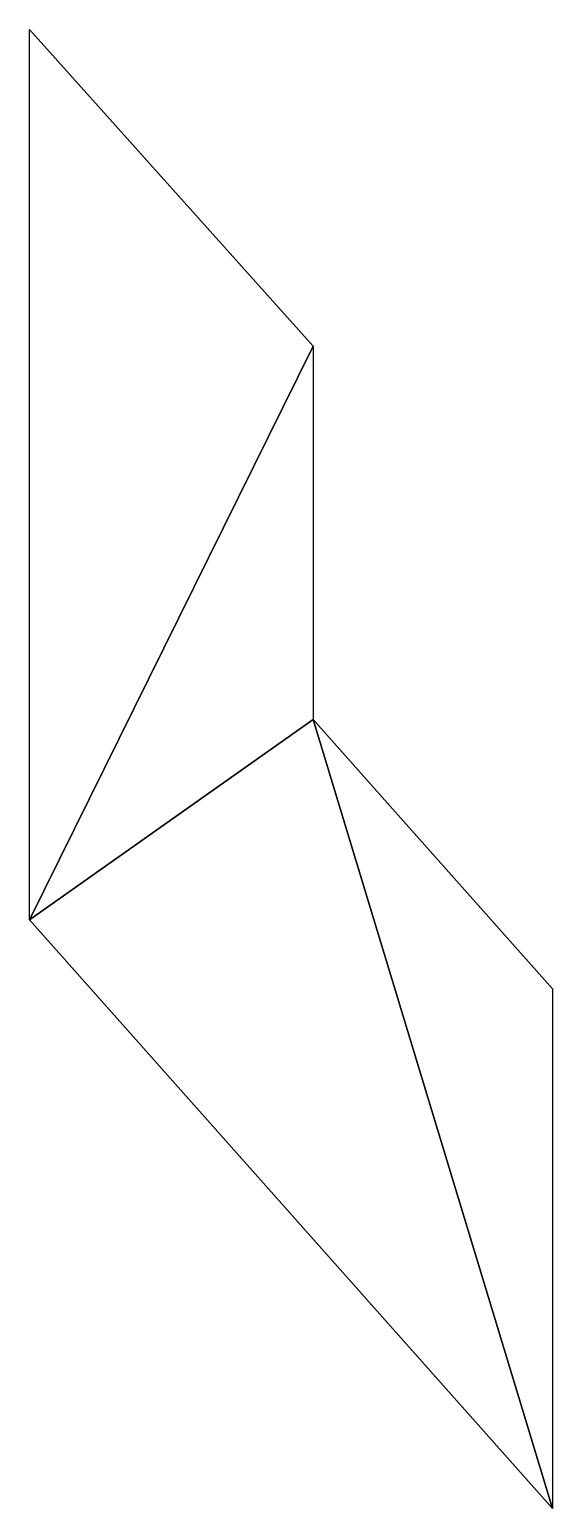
# Model space of a CAD drawing. Extents: x 0 to 67, y -189 to 0.
import ezdxf

# ---------------------------------------------------------------- set-up
doc = ezdxf.new("R2010")
doc.units = 0

msp = doc.modelspace()

# ---------------------------------------------------------------- linework, layer by layer
for points in [[(0, -113.82, 0), (0, 0), (36.23, -40.48, 0)], [(0, -113.82, 0), (36.23, -40.48, 0), (36.23, -88.21, 0)], [(36.23, -88.21, 0), (66.8, -189.05, 0), (0, -113.82, 0)], [(36.23, -88.21, 0), (66.8, -122.64, 0), (66.8, -189.05, 0)]]:
    msp.add_3dface(points)

doc.saveas('drawing.dxf')
